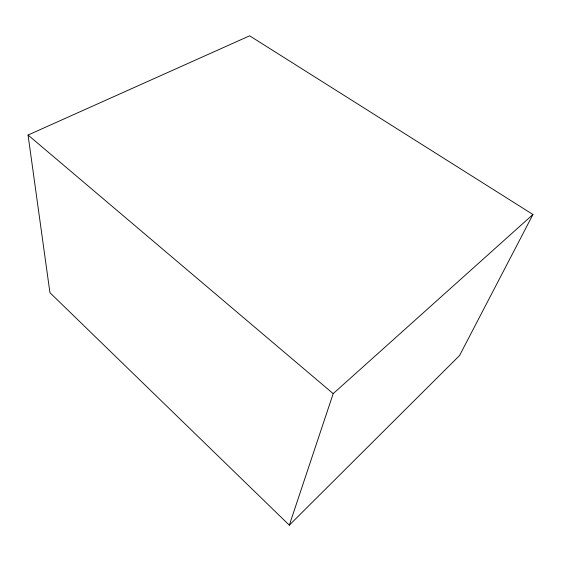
<?xml version="1.0" encoding="UTF-8"?>
<svg xmlns="http://www.w3.org/2000/svg" width="561" height="561" viewBox="0 0 561 561"><rect width="100%" height="100%" fill="white"/><g stroke="black" fill="none" stroke-linecap="round" stroke-linejoin="round"><path stroke-width="0.84" d="M289.322 525.18L333.192 393.633L532.95 214.498L249.631 35.82L28.05 135.04L49.936 292.688L289.322 525.18L459.55 355.534L532.95 214.498M28.05 135.04L333.192 393.633"/></g></svg>
